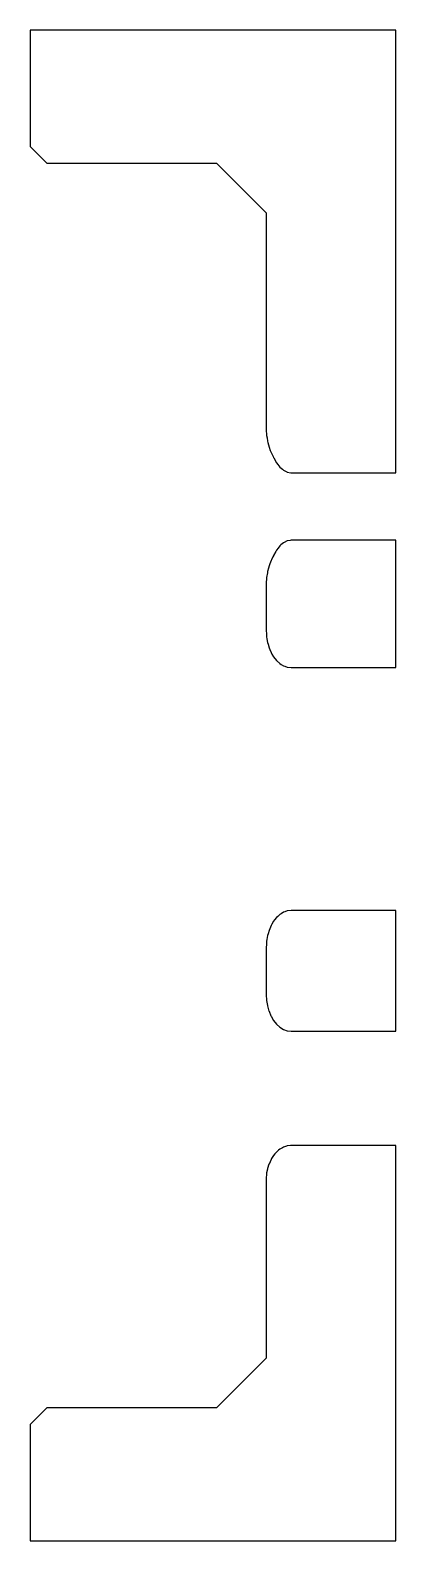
# Model space of a CAD drawing. Header units: metres. Extents: x 0 to 47.5, y 0 to 45.5.
# Drawn here: x 0 to 11, y 0 to 45.5 of the extents above.
import ezdxf

# ---------------------------------------------------------------- set-up
doc = ezdxf.new("R2010")
doc.units = ezdxf.units.M

msp = doc.modelspace()

# ---------------------------------------------------------------- linework, layer by layer
for p, q in [((11, 45.5), (0, 45.5)), ((0, 45.5), (0, 42)), ((11, 32.1671), (11, 45.5)), ((0, 42), (0.5, 41.5)), ((0.5, 41.5), (5.60409, 41.5)), ((5.60409, 41.5), (7.10409, 40)), ((7.10409, 40), (7.10409, 33.4538)), ((7.10409, 33.4538), (7.11213, 33.3143)), ((7.11213, 33.3143), (7.11332, 33.2936)), ((7.11332, 33.2936), (7.12608, 33.2211)), ((7.12608, 33.2211), (7.14079, 33.1205)), ((7.14079, 33.1205), (7.15048, 33.0822)), ((7.15048, 33.0822), (7.18583, 32.9422)), ((7.18583, 32.9422), (7.22319, 32.8422)), ((7.22319, 32.8422), (7.24732, 32.7776)), ((7.24732, 32.7776), (7.3215, 32.6351)), ((7.3215, 32.6351), (7.32376, 32.6308)), ((7.32376, 32.6308), (7.33224, 32.6189)), ((7.33224, 32.6189), (7.41325, 32.4717)), ((7.41325, 32.4717), (7.45273, 32.4203)), ((7.45273, 32.4203), (7.51359, 32.3409)), ((7.51359, 32.3409), (7.58911, 32.2744)), ((7.58911, 32.2744), (7.62232, 32.2451)), ((7.62232, 32.2451), (7.72128, 32.1946)), ((7.72128, 32.1946), (7.73676, 32.1867)), ((7.73676, 32.1867), (7.84483, 32.1686)), ((7.84483, 32.1686), (7.85409, 32.1671)), ((7.85409, 32.1671), (11, 32.1671)), ((7.62232, 30.0594), (7.54588, 29.9941)), ((7.63819, 30.0673), (7.62232, 30.0594)), ((7.73676, 30.1161), (7.63819, 30.0673)), ((7.74024, 30.1166), (7.73676, 30.1161)), ((7.82274, 30.13), (7.74024, 30.1166)), ((7.85228, 30.137), (7.82274, 30.13)), ((7.85409, 30.1374), (7.85228, 30.137)), ((11, 30.1374), (7.85409, 30.1374)), ((11, 26.3011), (11, 30.1374)), ((7.30433, 29.6353), (7.25934, 29.5507)), ((7.31891, 29.6705), (7.30433, 29.6353)), ((7.32376, 29.6822), (7.31891, 29.6705)), ((7.38693, 29.7934), (7.32376, 29.6822)), ((7.41325, 29.8398), (7.38693, 29.7934)), ((7.4624, 29.9019), (7.41325, 29.8398)), ((7.51359, 29.9666), (7.4624, 29.9019)), ((7.54588, 29.9941), (7.51359, 29.9666)), ((7.13537, 29.1563), (7.11454, 29.017)), ((7.14079, 29.1925), (7.13537, 29.1563)), ((7.16739, 29.2956), (7.14079, 29.1925)), ((7.18583, 29.3671), (7.16739, 29.2956)), ((7.20885, 29.4274), (7.18583, 29.3671)), ((7.24732, 29.5281), (7.20885, 29.4274)), ((7.25934, 29.5507), (7.24732, 29.5281)), ((7.11332, 29.0094), (7.10409, 28.8379)), ((7.10409, 28.8379), (7.10409, 27.3985)), ((7.11454, 29.017), (7.11332, 29.0095)), ((7.11332, 29.0095), (7.11332, 29.0094)), ((7.10409, 27.3985), (7.10719, 27.3408)), ((7.10719, 27.3408), (7.11332, 27.2268)), ((7.11332, 27.2268), (7.12272, 27.1695)), ((7.12272, 27.1695), (7.14079, 27.0594)), ((7.14079, 27.0594), (7.15647, 27.004)), ((7.15647, 27.004), (7.18583, 26.9003)), ((7.18583, 26.9003), (7.20759, 26.8483)), ((7.20759, 26.8483), (7.24732, 26.7535)), ((7.24732, 26.7535), (7.27476, 26.7065)), ((7.27476, 26.7065), (7.32376, 26.6225)), ((7.32376, 26.6225), (7.41325, 26.5107)), ((7.41325, 26.5107), (7.51359, 26.4207)), ((7.51359, 26.4207), (7.55386, 26.3963)), ((7.55386, 26.3963), (7.62232, 26.3548)), ((7.62232, 26.3548), (7.66494, 26.3398)), ((7.66494, 26.3398), (7.73676, 26.3146)), ((7.73676, 26.3146), (7.85409, 26.3011)), ((7.85409, 26.3011), (11, 26.3011)), ((7.32376, 18.6639), (7.27364, 18.578)), ((7.35498, 18.7029), (7.32376, 18.6639)), ((7.41325, 18.7757), (7.35498, 18.7029)), ((7.44864, 18.8074), (7.41325, 18.7757)), ((7.51359, 18.8657), (7.44864, 18.8074)), ((7.55226, 18.8891), (7.51359, 18.8657)), ((7.62232, 18.9316), (7.55226, 18.8891)), ((7.66326, 18.9459), (7.62232, 18.9316)), ((7.73676, 18.9718), (7.66326, 18.9459)), ((7.85409, 18.9853), (7.73676, 18.9718)), ((11, 18.9853), (7.85409, 18.9853)), ((11, 15.3511), (11, 18.9853)), ((7.14079, 18.227), (7.12231, 18.1144)), ((7.15581, 18.28), (7.14079, 18.227)), ((7.18583, 18.3861), (7.15581, 18.28)), ((7.20668, 18.4359), (7.18583, 18.3861)), ((7.24732, 18.5329), (7.20668, 18.4359)), ((7.27364, 18.578), (7.24732, 18.5329)), ((7.10705, 17.943), (7.10409, 17.8879)), ((7.10409, 17.8879), (7.10409, 16.4485)), ((7.11332, 18.0596), (7.10705, 17.943)), ((7.12231, 18.1144), (7.11332, 18.0596)), ((7.10409, 16.4485), (7.11267, 16.289)), ((7.11267, 16.289), (7.11332, 16.2768)), ((7.11332, 16.2768), (7.13919, 16.1192)), ((7.13919, 16.1192), (7.14079, 16.1094)), ((7.14079, 16.1094), (7.18373, 15.9577)), ((7.18373, 15.9577), (7.18583, 15.9503)), ((7.18583, 15.9503), (7.24512, 15.8087)), ((7.24512, 15.8087), (7.24732, 15.8035)), ((7.24732, 15.8035), (7.32176, 15.676)), ((7.32176, 15.676), (7.32376, 15.6725)), ((7.32376, 15.6725), (7.41165, 15.5627)), ((7.41165, 15.5627), (7.41325, 15.5607)), ((7.41325, 15.5607), (7.51247, 15.4717)), ((7.51247, 15.4717), (7.51359, 15.4707)), ((7.51359, 15.4707), (7.62163, 15.4053)), ((7.62163, 15.4053), (7.62232, 15.4048)), ((7.62232, 15.4048), (7.73637, 15.3648)), ((7.73637, 15.3648), (7.73676, 15.3646)), ((7.73676, 15.3646), (7.85409, 15.3511)), ((7.85409, 15.3511), (11, 15.3511)), ((7.59412, 11.8393), (7.51359, 11.7937)), ((7.62232, 11.8552), (7.59412, 11.8393)), ((7.71603, 11.8859), (7.62232, 11.8552)), ((7.73676, 11.8927), (7.71603, 11.8859)), ((7.83628, 11.9034), (7.73676, 11.8927)), ((7.85409, 11.9053), (7.83628, 11.9034)), ((11, 11.9053), (7.85409, 11.9053)), ((11, 0), (11, 11.9053)), ((7.24732, 11.4833), (7.18634, 11.3474)), ((7.26546, 11.5123), (7.24732, 11.4833)), ((7.32376, 11.6054), (7.26546, 11.5123)), ((7.3634, 11.6517), (7.32376, 11.6054)), ((7.41325, 11.7098), (7.3634, 11.6517)), ((7.47484, 11.7613), (7.41325, 11.7098)), ((7.51359, 11.7937), (7.47484, 11.7613)), ((7.10996, 11.0274), (7.10409, 10.9381)), ((7.10409, 10.9381), (7.10409, 5.5)), ((7.11332, 11.0785), (7.10996, 11.0274)), ((7.13582, 11.1907), (7.11332, 11.0785)), ((7.14079, 11.2155), (7.13582, 11.1907)), ((7.18429, 11.3412), (7.14079, 11.2155)), ((7.18583, 11.3463), (7.18429, 11.3412)), ((7.18634, 11.3474), (7.18583, 11.3463)), ((7.10409, 5.5), (5.60409, 4)), ((0.5, 4), (0, 3.5)), ((5.60409, 4), (0.5, 4)), ((0, 3.5), (0, 0)), ((0, 0), (11, 0))]:
    msp.add_line(p, q)

doc.saveas('drawing.dxf')
